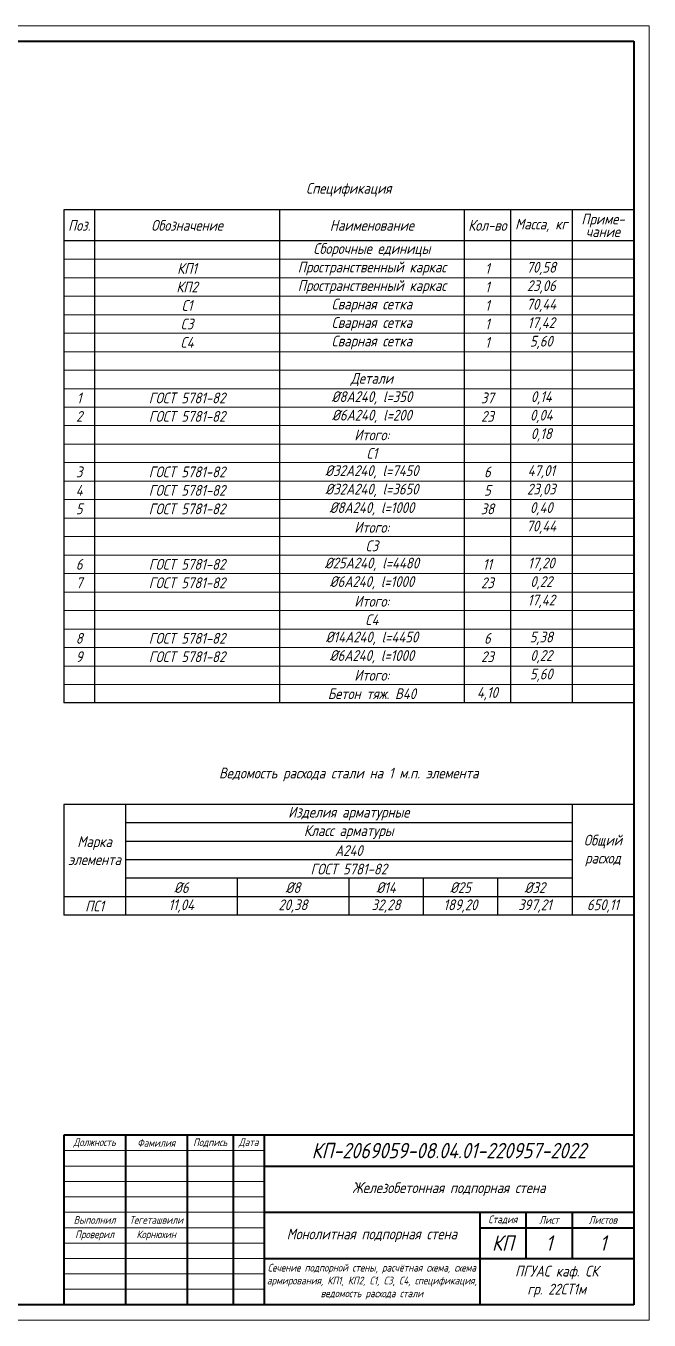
# Model space of a CAD drawing. Header units: millimetres. Extents: x -1004 to 900128, y -352756 to 107728.
# Drawn here: x 460021 to 480251, y 3717 to 45717 of the extents above; entities that cross this region are included whole.
import ezdxf

# ---------------------------------------------------------------- set-up
doc = ezdxf.new("R2010")
doc.units = ezdxf.units.MM
for name, color, linetype, lineweight in [('basic', 95, 'Continuous', 30), ('frame', 173, 'Continuous', 40), ('text', 13, 'Continuous', 20), ('thin', 153, 'Continuous', 18)]:
    doc.layers.add(name, color=color, linetype=linetype, lineweight=lineweight)
doc.styles.add('Structures', font='isocpeur.ttf', dxfattribs={"width": 0.85, "oblique": 15})
doc.styles.add('structures 2.5', font='isocpeur.ttf', dxfattribs={"width": 0.85, "oblique": 15, "height": 2.5})

msp = doc.modelspace()

# ---------------------------------------------------------------- linework, layer by layer
at = {"layer": 'basic'}
for p, q in [((479751.241, 39743.726), (461251.241, 39743.726)), ((461251.241, 39743.726), (461251.241, 23743.726)), ((462251.241, 39743.726), (462251.241, 23743.726)), ((468251.241, 39743.726), (468251.241, 23743.726)), ((474251.241, 39743.726), (474251.241, 23743.726)), ((475751.241, 39743.726), (475751.241, 23743.726)), ((477751.241, 39743.726), (477751.241, 23743.726)), ((479751.241, 38743.726), (461251.241, 38743.726)), ((479751.241, 23743.726), (461251.241, 23743.726)), ((479751.241, 20453.726), (461251.241, 20453.726)), ((461251.241, 20453.726), (461251.241, 16853.726)), ((463251.241, 20453.726), (463251.241, 16853.726)), ((477751.241, 20453.726), (477751.241, 16853.726)), ((477751.241, 19853.726), (463251.241, 19853.726)), ((477751.241, 19253.726), (463251.241, 19253.726)), ((477751.241, 18653.726), (463251.241, 18653.726)), ((477751.241, 18053.726), (463251.241, 18053.726)), ((466876.241, 18053.726), (466876.241, 16853.726)), ((470501.241, 18053.726), (470501.241, 16853.726)), ((472917.241, 18053.726), (472917.241, 16853.726)), ((475333.241, 18053.726), (475333.241, 16853.726)), ((479751.241, 17453.726), (461251.241, 17453.726)), ((479751.241, 16853.726), (461251.241, 16853.726))]:
    msp.add_line(p, q, dxfattribs=at)
at = {"layer": 'frame'}
for p, q in [((422851.241, 45217.125), (479751.241, 45217.125)), ((479751.241, 45217.125), (479751.241, 4217.125)), ((461251.241, 9717.125), (461251.241, 4217.125)), ((479751.241, 9717.125), (461251.241, 9717.125)), ((463251.241, 9717.125), (463251.241, 4217.125)), ((465251.241, 9717.125), (465251.241, 4217.125)), ((466751.241, 9717.125), (466751.241, 4217.125)), ((467751.241, 9717.125), (467751.241, 4217.125)), ((467751.241, 8717.125), (479751.241, 8717.125)), ((467751.241, 7217.125), (479751.241, 7217.125)), ((474751.241, 7217.125), (474751.241, 4217.125)), ((476251.241, 7217.125), (476251.241, 5717.125)), ((477751.241, 7217.125), (477751.241, 5717.125)), ((474751.241, 6717.125), (479751.241, 6717.125)), ((467751.241, 5717.125), (479751.241, 5717.125)), ((479751.241, 4217.125), (422851.241, 4217.125))]:
    msp.add_line(p, q, dxfattribs=at)
at = {"layer": 'thin'}
for p, q in [((420851.241, 45717.125), (480251.241, 45717.125)), ((480251.241, 45717.125), (480251.241, 3717.125)), ((479751.241, 38143.726), (461251.241, 38143.726)), ((479751.241, 37543.726), (461251.241, 37543.726)), ((479751.241, 36943.726), (461251.241, 36943.726)), ((479751.241, 36343.726), (461251.241, 36343.726)), ((479751.241, 35743.726), (461251.241, 35743.726)), ((479751.241, 35143.726), (461251.241, 35143.726)), ((479751.241, 34543.726), (461251.241, 34543.726)), ((479751.241, 33943.726), (461251.241, 33943.726)), ((479751.241, 33343.726), (461251.241, 33343.726)), ((479751.241, 32743.726), (461251.241, 32743.726)), ((479751.241, 32143.726), (461251.241, 32143.726)), ((479751.241, 31543.726), (461251.241, 31543.726)), ((479751.241, 30943.726), (461251.241, 30943.726)), ((479751.241, 30343.726), (461251.241, 30343.726)), ((479751.241, 29743.726), (461251.241, 29743.726)), ((479751.241, 29143.726), (461251.241, 29143.726)), ((479751.241, 28543.726), (461251.241, 28543.726)), ((479751.241, 27943.726), (461251.241, 27943.726)), ((479751.241, 27343.726), (461251.241, 27343.726)), ((479751.241, 26743.726), (461251.241, 26743.726)), ((479751.241, 26143.726), (461251.241, 26143.726)), ((479751.241, 25543.726), (461251.241, 25543.726)), ((479751.241, 24943.726), (461251.241, 24943.726)), ((479751.241, 24343.726), (461251.241, 24343.726)), ((467751.241, 9217.125), (461251.241, 9217.125)), ((467751.241, 8717.125), (461251.241, 8717.125)), ((467751.241, 8217.125), (461251.241, 8217.125)), ((467751.241, 7717.125), (461251.241, 7717.125)), ((467751.241, 7217.125), (461251.241, 7217.125)), ((467751.241, 6717.125), (461251.241, 6717.125)), ((467751.241, 6217.125), (461251.241, 6217.125)), ((467751.241, 5717.125), (461251.241, 5717.125)), ((467751.241, 5217.125), (461251.241, 5217.125)), ((467751.241, 4717.125), (461251.241, 4717.125)), ((480251.241, 3717.125), (420851.241, 3717.125))]:
    msp.add_line(p, q, dxfattribs=at)

# ---------------------------------------------------------------- texts
at = {"layer": 'text', "attachment_point": 5}
for s, insert, char_height, width, style in [('Спецификация', (470501.241, 40398.954), 350, 5622.78125, 'Structures'), ('\\pxsm0.7;Приме-\\Pчание', (478751.241, 39243.726), 350, 2000, 'Structures'), ('Поз.', (461751.241, 39243.726), 350, 1000, 'Structures'), ('Обозначение', (465251.241, 39243.726), 350, 6000, 'Structures'), ('Наименование', (471251.241, 39243.726), 350, 6000, 'Structures'), ('Кол-во', (475001.241, 39243.726), 350, 1500, 'Structures'), ('Масса, кг', (476751.241, 39243.726), 350, 2000, 'Structures'), ('Сборочные единицы', (471251.241, 38443.726), 350, 6000, 'Structures'), ('КП1', (465251.241, 37843.726), 350, 6000, 'Structures'), ('Пространственный каркас', (471251.241, 37843.726), 350, 6000, 'Structures'), ('1', (475001.241, 37843.726), 350, 1500, 'Structures'), ('70,58', (476751.241, 37843.726), 350, 2000, 'Structures'), ('КП2', (465251.241, 37243.726), 350, 6000, 'Structures'), ('Пространственный каркас', (471251.241, 37243.726), 350, 6000, 'Structures'), ('1', (475001.241, 37243.726), 350, 1500, 'Structures'), ('23,06', (476751.241, 37243.726), 350, 2000, 'Structures'), ('С1', (465251.241, 36643.726), 350, 6000, 'Structures'), ('Сварная сетка', (471251.241, 36643.726), 350, 6000, 'Structures'), ('1', (475001.241, 36643.726), 350, 1500, 'Structures'), ('70,44', (476751.241, 36643.726), 350, 2000, 'Structures'), ('С3', (465251.241, 36043.726), 350, 6000, 'Structures'), ('Сварная сетка', (471251.241, 36043.726), 350, 6000, 'Structures'), ('1', (475001.241, 36043.726), 350, 1500, 'Structures'), ('17,42', (476751.241, 36043.726), 350, 2000, 'Structures'), ('С4', (465251.241, 35443.726), 350, 6000, 'Structures'), ('Сварная сетка', (471251.241, 35443.726), 350, 6000, 'Structures'), ('1', (475001.241, 35443.726), 350, 1500, 'Structures'), ('5,60', (476751.241, 35443.726), 350, 2000, 'Structures'), ('Детали', (471251.241, 34243.726), 350, 6000, 'Structures'), ('1', (461751.241, 33643.726), 350, 1000, 'Structures'), ('ГОСТ 5781-82', (465251.241, 33643.726), 350, 6000, 'Structures'), ('%%C8А240, l=350', (471251.241, 33643.726), 350, 6000, 'Structures'), ('37', (475001.241, 33643.726), 350, 1500, 'Structures'), ('0,14', (476751.241, 33643.726), 350, 2000, 'Structures'), ('2', (461751.241, 33043.726), 350, 1000, 'Structures'), ('ГОСТ 5781-82', (465251.241, 33043.726), 350, 6000, 'Structures'), ('%%C6А240, l=200', (471251.241, 33043.726), 350, 6000, 'Structures'), ('23', (475001.241, 33043.726), 350, 1500, 'Structures'), ('0,04', (476751.241, 33043.726), 350, 2000, 'Structures'), ('Итого:', (471251.241, 32443.726), 350, 6000, 'Structures'), ('0,18', (476751.241, 32443.726), 350, 2000, 'Structures'), ('С1', (471251.241, 31843.726), 350, 6000, 'Structures'), ('3', (461751.241, 31243.726), 350, 1000, 'Structures'), ('ГОСТ 5781-82', (465251.241, 31243.726), 350, 6000, 'Structures'), ('%%C32А240, l=7450', (471251.241, 31243.726), 350, 6000, 'Structures'), ('6', (475001.241, 31243.726), 350, 1500, 'Structures'), ('47,01', (476751.241, 31243.726), 350, 2000, 'Structures'), ('4', (461751.241, 30643.726), 350, 1000, 'Structures'), ('ГОСТ 5781-82', (465251.241, 30643.726), 350, 6000, 'Structures'), ('%%C32А240, l=3650', (471251.241, 30643.726), 350, 6000, 'Structures'), ('5', (475001.241, 30643.726), 350, 1500, 'Structures'), ('23,03', (476751.241, 30643.726), 350, 2000, 'Structures'), ('%%C8А240, l=1000', (471251.241, 30043.726), 350, 6000, 'Structures'), ('0,40', (476751.241, 30043.726), 350, 2000, 'Structures'), ('5', (461751.241, 30043.726), 350, 1000, 'Structures'), ('ГОСТ 5781-82', (465251.241, 30043.726), 350, 6000, 'Structures'), ('38', (475001.241, 30043.726), 350, 1500, 'Structures'), ('Итого:', (471251.241, 29443.726), 350, 6000, 'Structures'), ('70,44', (476751.241, 29443.726), 350, 2000, 'Structures'), ('С3', (471251.241, 28843.726), 350, 6000, 'Structures'), ('6', (461751.241, 28243.726), 350, 1000, 'Structures'), ('ГОСТ 5781-82', (465251.241, 28243.726), 350, 6000, 'Structures'), ('%%C25А240, l=4480', (471251.241, 28243.726), 350, 6000, 'Structures'), ('11', (475001.241, 28243.726), 350, 1500, 'Structures'), ('17,20', (476751.241, 28243.726), 350, 2000, 'Structures'), ('7', (461751.241, 27643.726), 350, 1000, 'Structures'), ('ГОСТ 5781-82', (465251.241, 27643.726), 350, 6000, 'Structures'), ('%%C6А240, l=1000', (471251.241, 27643.726), 350, 6000, 'Structures'), ('23', (475001.241, 27643.726), 350, 1500, 'Structures'), ('0,22', (476751.241, 27643.726), 350, 2000, 'Structures'), ('Итого:', (471251.241, 27043.726), 350, 6000, 'Structures'), ('17,42', (476751.241, 27043.726), 350, 2000, 'Structures'), ('С4', (471251.241, 26443.726), 350, 6000, 'Structures'), ('%%C14А240, l=4450', (471251.241, 25843.726), 350, 6000, 'Structures'), ('5,38', (476751.241, 25843.726), 350, 2000, 'Structures'), ('8', (461751.241, 25843.726), 350, 1000, 'Structures'), ('ГОСТ 5781-82', (465251.241, 25843.726), 350, 6000, 'Structures'), ('6', (475001.241, 25843.726), 350, 1500, 'Structures'), ('9', (461751.241, 25243.726), 350, 1000, 'Structures'), ('ГОСТ 5781-82', (465251.241, 25243.726), 350, 6000, 'Structures'), ('%%C6А240, l=1000', (471251.241, 25243.726), 350, 6000, 'Structures'), ('23', (475001.241, 25243.726), 350, 1500, 'Structures'), ('0,22', (476751.241, 25243.726), 350, 2000, 'Structures'), ('Итого:', (471251.241, 24643.726), 350, 6000, 'Structures'), ('5,60', (476751.241, 24643.726), 350, 2000, 'Structures'), ('Бетон тяж. B40', (471251.241, 24043.726), 350, 6000, 'Structures'), ('4,10', (475001.241, 24043.726), 350, 1500, 'Structures'), ('Ведомость расхода стали на 1 м.п. элемента', (470501.241, 21421.243), 350, 9598.9197, 'Structures'), ('Изделия арматурные', (470501.241, 20153.726), 350, 14500, 'Structures'), ('Класс арматуры', (470501.241, 19553.726), 350, 14500, 'Structures'), ('Марка элемента', (462251.241, 18953.726), 350, 2000, 'Structures'), ('Общий расход', (478751.241, 18953.726), 350, 2000, 'Structures'), ('А240', (470501.241, 18953.726), 350, 7250, 'Structures'), ('ГОСТ 5781-82', (470501.241, 18353.726), 350, 14500, 'Structures'), ('%%C6', (465063.741, 17753.726), 350, 3625, 'Structures'), ('%%C8', (468688.741, 17753.726), 350, 3625, 'Structures'), ('%%C14', (471709.241, 17753.726), 350, 2416, 'Structures'), ('%%C25', (474125.241, 17753.726), 350, 2416, 'Structures'), ('%%C32', (476541.241, 17753.726), 350, 2416, 'Structures'), ('ПС1', (462251.241, 17153.726), 350, 2000, 'Structures'), ('11,04', (465063.741, 17153.726), 350, 3625, 'Structures'), ('20,38', (468688.741, 17153.726), 350, 3625, 'Structures'), ('32,28', (471709.241, 17153.726), 350, 2416, 'Structures'), ('189,20', (474125.241, 17153.726), 350, 2416, 'Structures'), ('397,21', (476541.241, 17153.726), 350, 2416, 'Structures'), ('650,11', (478751.241, 17153.726), 350, 2000, 'Structures'), ('Должность', (462251.241, 9467.125), 250, 1859.40606, 'structures 2.5'), ('Фамилия', (464251.241, 9467.125), 250, 1812.24194, 'structures 2.5'), ('Подпись', (466001.241, 9467.125), 250, 1359.18156, 'structures 2.5'), ('Дата', (467251.241, 9467.125), 250, 882.53911, 'structures 2.5'), ('КП-2069059-08.04.01-220957-2022', (473751.241, 9217.125), 500, 11741.42873, 'structures 2.5'), ('Железобетонная подпорная стена', (473751.241, 7967.125), 350, 12000, 'Structures'), ('Выполнил', (462251.241, 6967.125), 250, 1859.40647, 'structures 2.5'), ('Тегеташвили', (464251.241, 6967.125), 250, 2000, 'Structures'), ('Стадия', (475501.241, 6967.125), 250, 1352.9954, 'structures 2.5'), ('Лист', (477001.241, 6967.125), 250, 1306.04815, 'structures 2.5'), ('Листов', (478751.241, 6967.125), 250, 1733.57299, 'structures 2.5'), ('Проверил', (462251.241, 6467.125), 250, 1882.98853, 'structures 2.5'), ('Корнюхин', (464251.241, 6467.125), 250, 2000, 'Structures'), ('Монолитная подпорная стена', (471251.241, 6467.125), 350, 7000, 'Structures'), ('КП', (475501.241, 6217.125), 500, 1329.52177, 'structures 2.5'), ('1', (477001.241, 6217.125), 500, 1376.46862, 'structures 2.5'), ('1', (478751.241, 6217.125), 500, 1780.52024, 'structures 2.5'), ('Сечение подпорной стены, расчётная схема, схема армирования, КП1, КП2, С1, С3, С4, спецификация, ведомость расхода стали', (471251.241, 4967.125), 250, 6914.26293, 'structures 2.5'), ('ПГУАС каф. СК \\Pгр. 22СТ1м', (477251.241, 4967.125), 350, 4533.45828, 'structures 2.5')]:
    msp.add_mtext(s, dxfattribs=dict(at, insert=insert, char_height=char_height, width=width, style=style))

doc.saveas('drawing.dxf')
